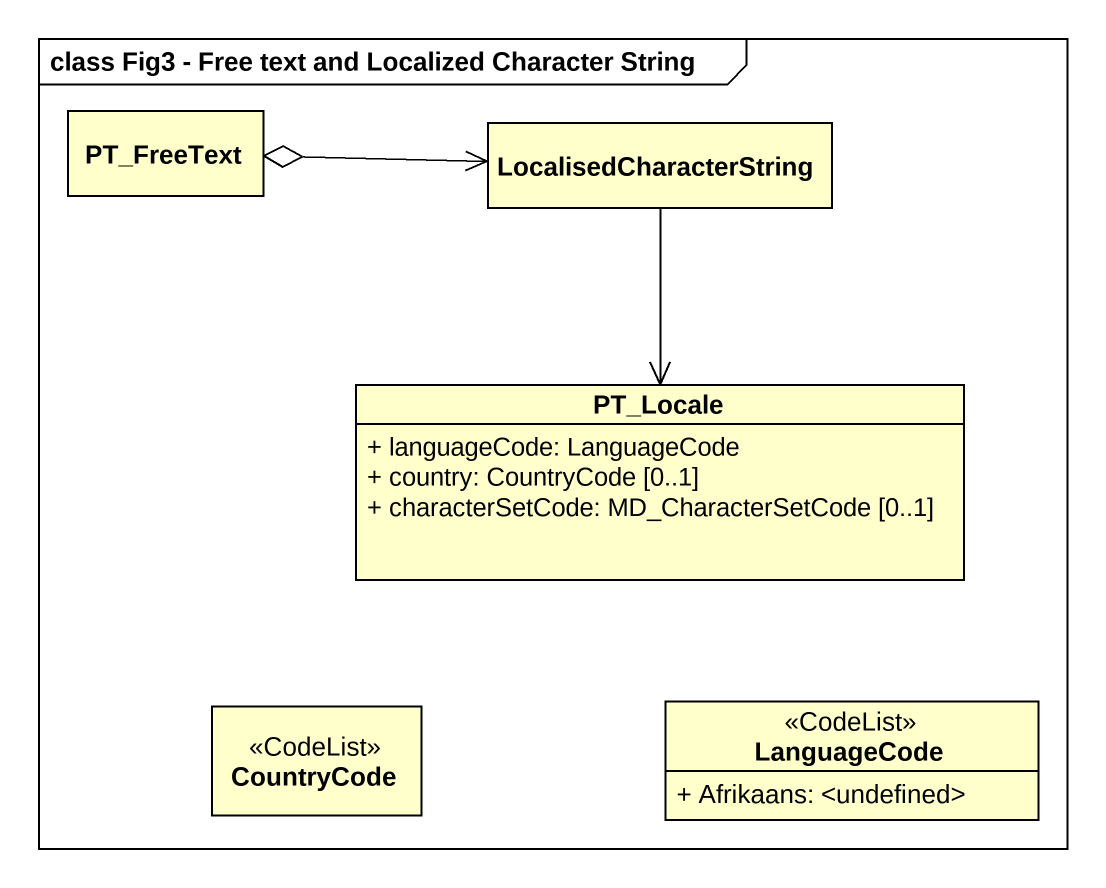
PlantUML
@startuml
mainframe class Fig3 - Free text and Localized Character String
hide circle
hide empty members
skinparam classAttributeIconSize 0
class PT_FreeText
class LocalisedCharacterString
class PT_Locale {
  + languageCode: LanguageCode
  + country: CountryCode [0..1]
  + characterSetCode: MD_CharacterSetCode [0..1]
}
class CountryCode <<CodeList>>
class LanguageCode <<CodeList>> {
  + Afrikaans: <undefined>
}
PT_FreeText o-right-> LocalisedCharacterString
LocalisedCharacterString --> PT_Locale
@enduml
